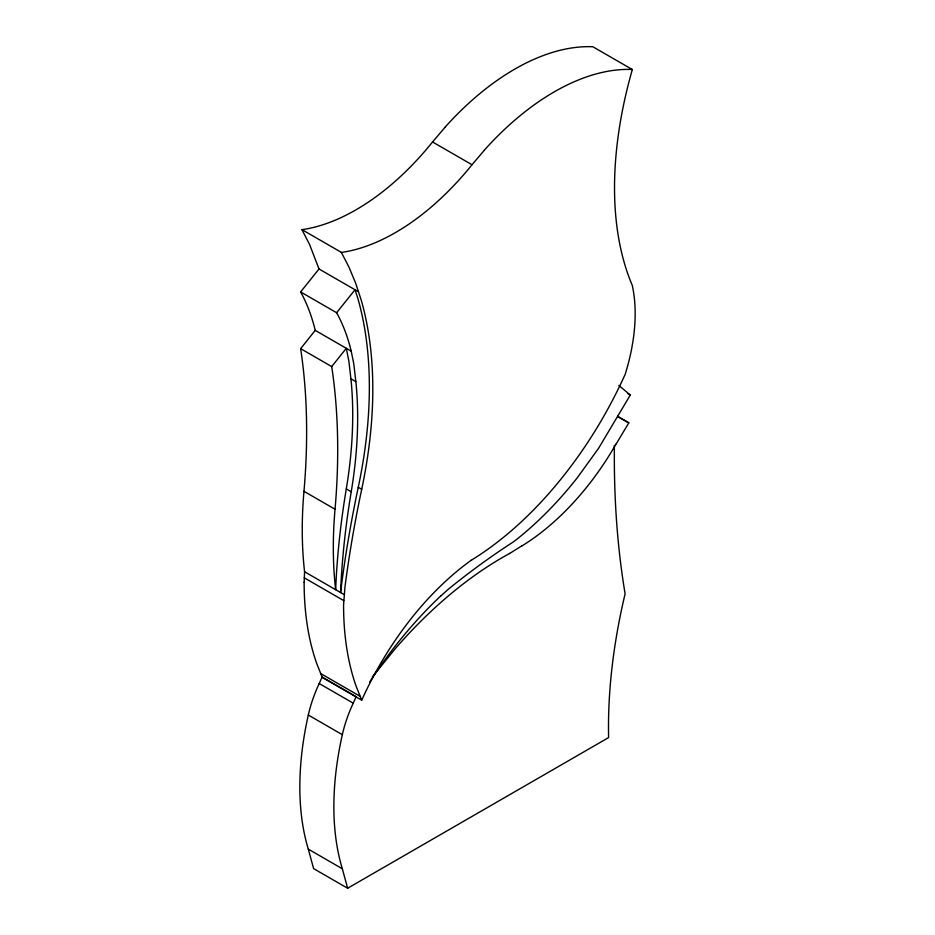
<?xml version="1.0" encoding="UTF-8"?>
<svg xmlns="http://www.w3.org/2000/svg" width="935" height="935" viewBox="0 0 935 935"><rect width="100%" height="100%" fill="white"/><g stroke="black" fill="none" stroke-linecap="round" stroke-linejoin="round"><path stroke-width="1.4" d="M304.132 582.4L304.576 571.752A432.496 249.703 -60 0 1 303.968 491.307A670.091 386.88 -60 0 0 300.649 348.65L315.224 330.382A290.13 167.505 -60 0 0 300.626 291.942L319.022 268.976L309.555 244.432L301.888 229.589L341.333 252.356L349.012 267.2L355.651 283.176L361.237 300.205A427.564 246.863 -60 0 1 361.705 489.274A992.76 573.178 -60 0 0 344.933 587.25L343.577 605.179A337.804 195.029 -60 0 0 356.223 686.489L361.716 700.163C375.648 669.355 393.425 640.288 414.789 614.073A219.024 126.459 -60 0 1 471.123 560.322M614.342 445.329L614.342 459.108A1004.844 580.144 -60 0 0 625.106 593.807A499.442 288.354 -60 0 0 608.615 737.575L347.633 888.25L313.611 868.603L308.293 849.12A287.407 165.927 -60 0 1 308.305 715.03A99.157 57.245 -60 0 1 319.209 683.532L322.119 677.01L316.778 663.71A337.804 195.029 -60 0 1 304.132 582.4M347.633 888.25L342.327 868.767A287.407 165.927 -60 0 1 342.339 734.676A99.157 57.245 -60 0 1 353.231 703.178L356.142 696.657L322.119 677.01M618.841 385.43L630.283 395.049L598.61 448.251L577.222 477.843A260.783 150.558 -60 0 1 516.845 539.261L513.128 542.055A651.94 376.408 -60 0 0 485.943 560.533L480.52 564.436A652.91 376.957 -60 0 0 448.204 589.307L440.607 596.144M616.317 443.716L628.811 422.842L617.638 416.391M372.41 676.846L395.353 648.586A340.55 196.619 -60 0 1 509.587 553.462M331.715 366.59L346.289 348.323L348.849 360.957L351.104 380.487A412.534 238.18 -60 0 1 346.289 488.911A722.007 416.846 -60 0 0 335.642 589.693A432.496 249.703 -60 0 1 335.034 509.248A670.091 386.88 -60 0 0 331.715 366.59L300.649 348.65M336.623 312.722L355.019 289.756L357.789 298.218A427.564 246.863 -60 0 1 358.257 487.275A992.76 573.178 -60 0 0 341.485 585.252L340.574 592.545A722.007 416.846 -60 0 1 351.221 491.763A412.534 238.18 -60 0 0 356.036 383.338L353.781 363.808L351.221 351.163A290.13 167.505 -60 0 0 336.623 312.722L300.626 291.942M301.853 229.683A217.037 125.302 -60 0 0 432.566 141.968L444.99 127.359M341.31 252.462A217.037 125.302 -60 0 0 472.023 164.735L484.435 150.138M509.587 553.508L521.648 545.947M617.567 416.461L628.811 422.842M471.123 560.346A272.225 157.173 -60 0 0 544.158 498.741C577.561 461.925 604.676 419.593 625.176 374.339A167.038 96.445 -60 0 0 632.27 285.362A359.882 207.78 -60 0 1 632.329 69.529L592.837 46.75A233.306 134.698 -60 0 0 444.966 127.3M432.566 141.968L472.023 164.747M627.782 393.612L630.283 395.049M319.022 268.976L358.467 291.755M315.224 330.382L351.221 351.163M350.906 378.768L355.838 381.609M358.257 487.275L361.716 489.274M346.289 488.911L351.221 491.763M303.968 491.307L335.034 509.248M304.576 571.752L344.022 594.531M304.261 577.818L343.706 600.597M320.74 673.574L360.185 696.353M321.991 677.302L361.716 700.163M319.221 683.543L353.243 703.178M308.293 715.03L342.327 734.676M308.293 849.12L342.327 868.767M484.412 150.079A233.306 134.698 -60 0 1 632.305 69.494M616.235 443.681A195.707 112.995 -60 0 1 521.66 546.098M369.734 681.896A293.87 169.667 -60 0 1 440.595 596.109"/></g></svg>
